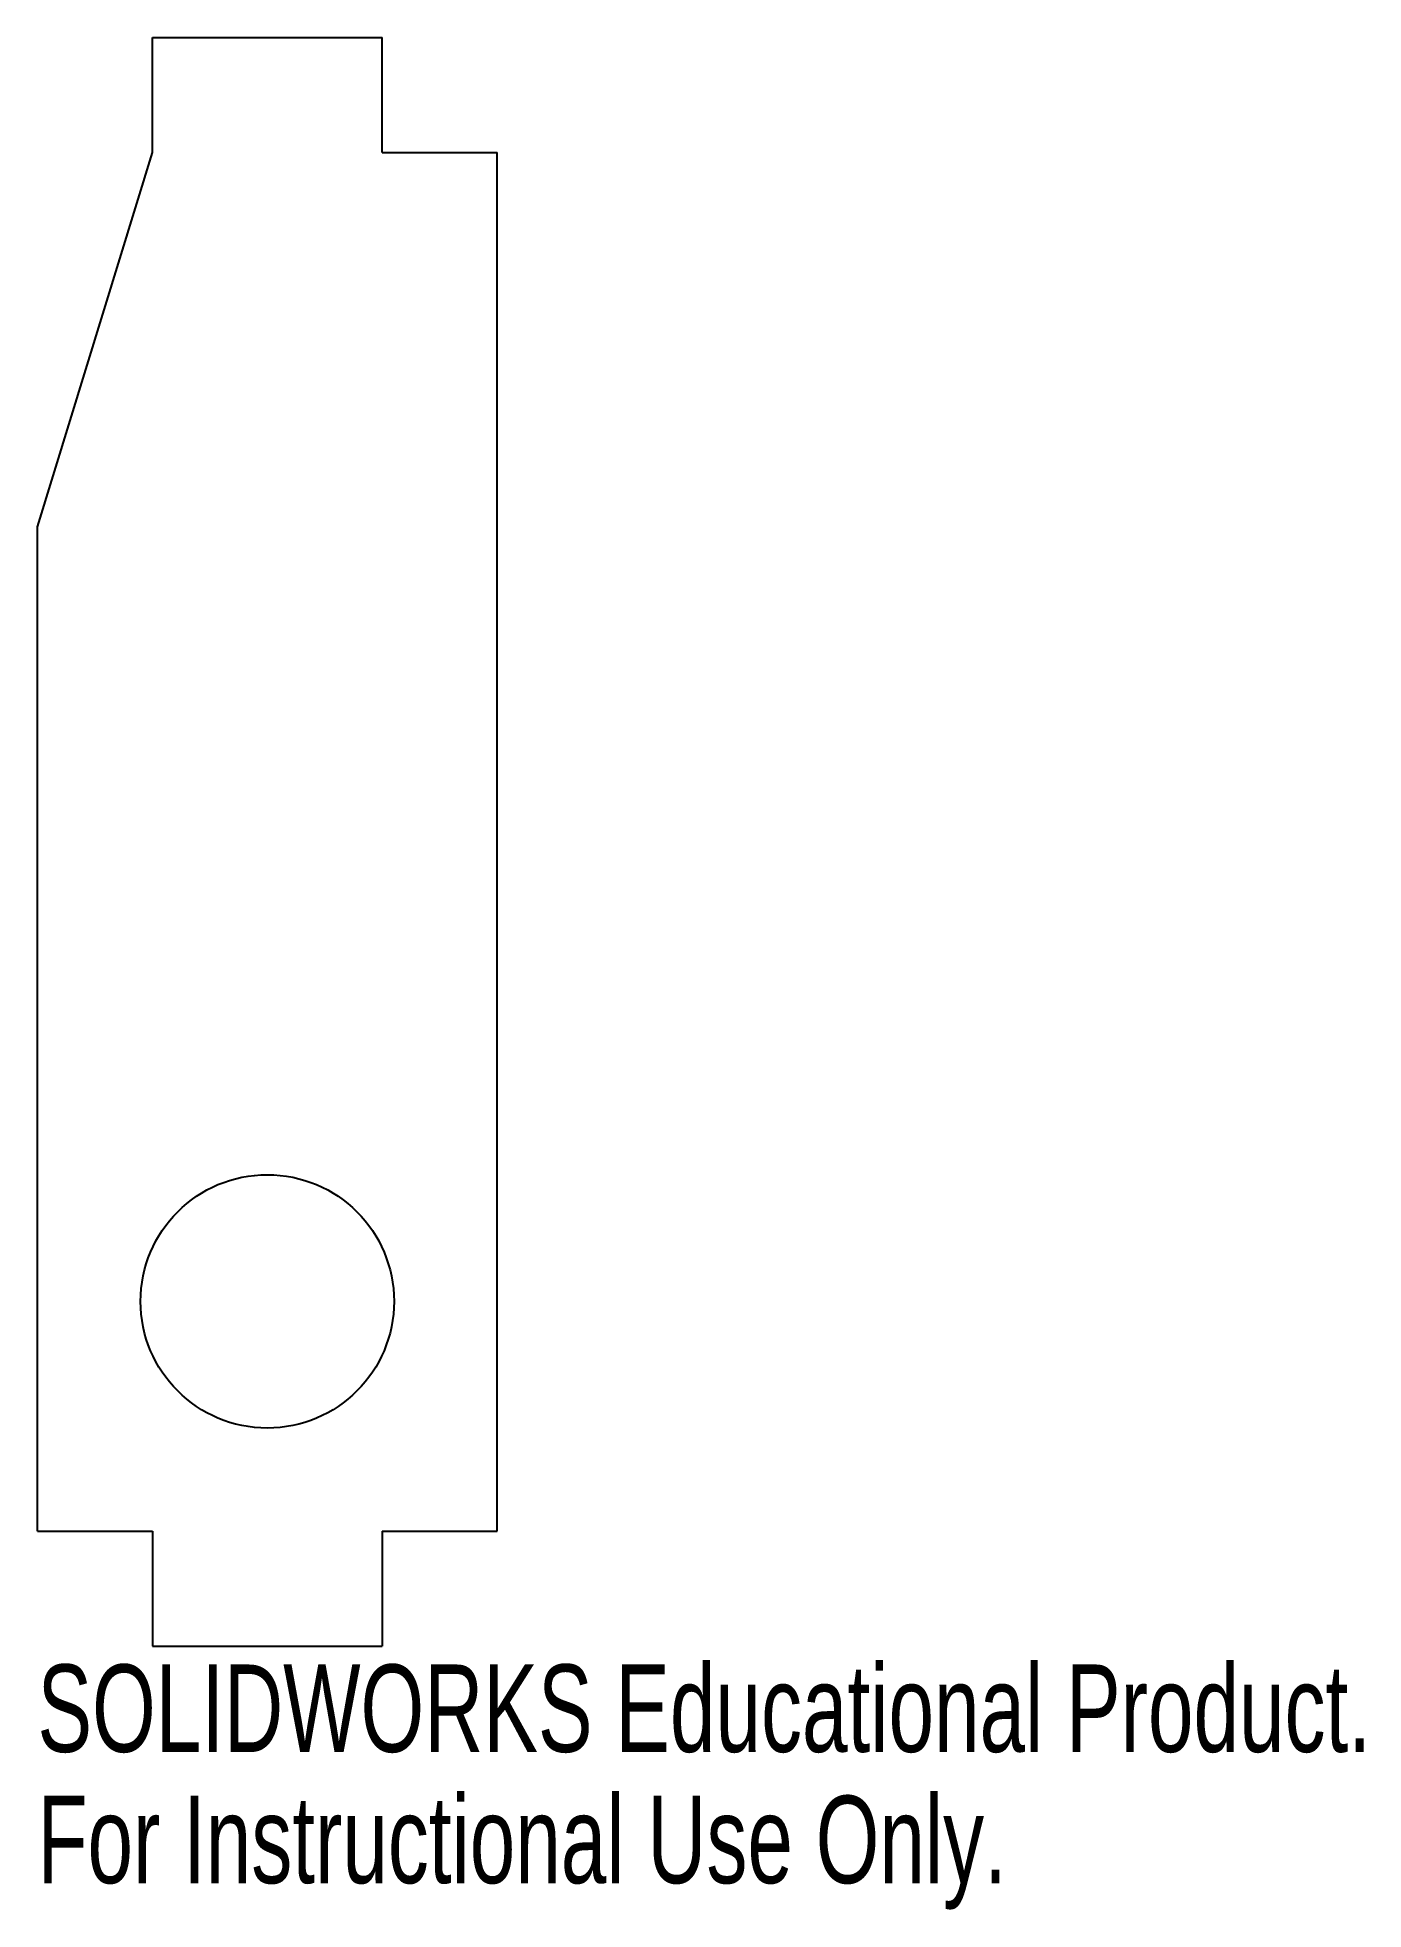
# Model space of a CAD drawing. Header units: inches. Extents: x -0.5 to 2.38, y -2.32 to 1.75.
import ezdxf

# ---------------------------------------------------------------- set-up
doc = ezdxf.new("R2010")
doc.units = ezdxf.units.IN
doc.header["$MEASUREMENT"] = 0
doc.styles.add('SLDTEXTSTYLE0', font='TXT', dxfattribs={"width": 0.7})

msp = doc.modelspace()

# ---------------------------------------------------------------- linework, layer by layer
at = {"color": 7, "linetype": 'Continuous', "lineweight": 25}
for p, q in [((-0.25, 1.5), (-0.25, 1.75)), ((-0.25, 1.75), (0.25, 1.75)), ((0.25, 1.5), (0.25, 1.75)), ((-0.5, 0.6854), (-0.25, 1.5)), ((0.25, 1.5), (0.5, 1.5)), ((0.5, -1.5), (0.5, 1.5)), ((-0.5, -1.5), (-0.5, 0.6854)), ((-0.5, -1.5), (-0.25, -1.5)), ((-0.25, -1.5), (-0.25, -1.75)), ((0.25, -1.5), (0.5, -1.5)), ((0.25, -1.5), (0.25, -1.75)), ((-0.25, -1.75), (0.25, -1.75))]:
    msp.add_line(p, q, dxfattribs=at)
msp.add_circle((0, -1), 0.2756, dxfattribs=at)

# ---------------------------------------------------------------- texts
at = {"color": 7, "linetype": 'Continuous', "char_height": 0.1903, "attachment_point": 1, "style": 'SLDTEXTSTYLE0'}
for s, insert in [('SOLIDWORKS Educational Product.', (-0.5, -1.7901)), ('For Instructional Use Only.', (-0.5, -2.0756))]:
    msp.add_mtext(s, dxfattribs=dict(at, insert=insert))

doc.saveas('drawing.dxf')
